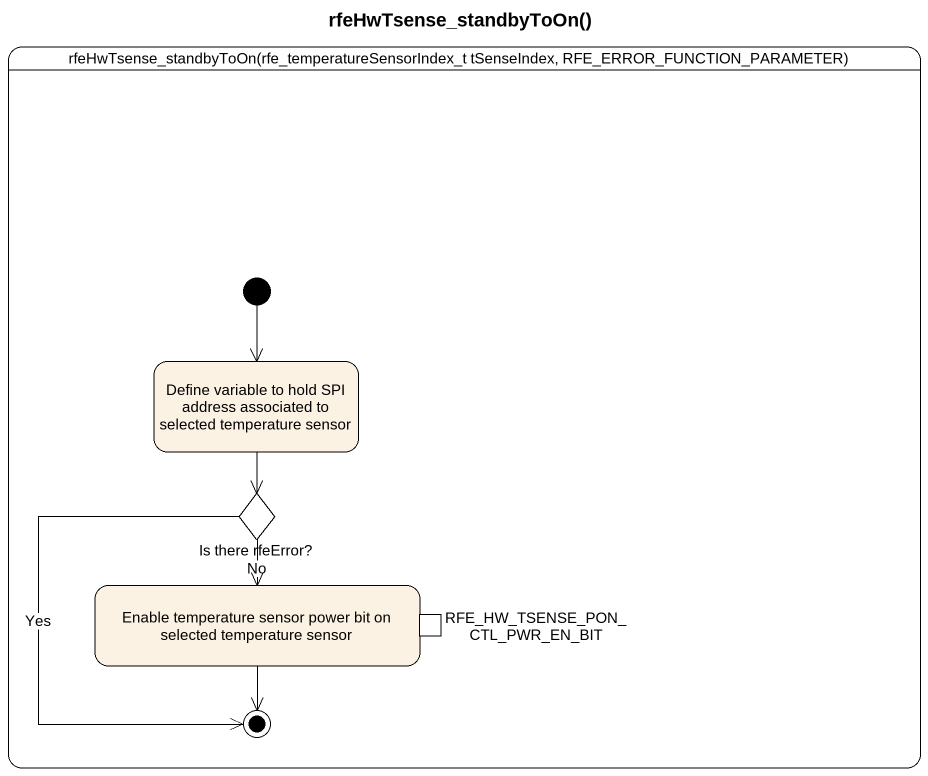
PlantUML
@startuml
title rfeHwTsense_standbyToOn()
hide empty description
state "rfeHwTsense_standbyToOn(rfe_temperatureSensorIndex_t tSenseIndex, RFE_ERROR_FUNCTION_PARAMETER)" as rfeHwTsense_standbyToOn_rfe {
  state "Define variable to hold SPI address associated to selected temperature sensor" as Define_variable_to_hold_SPI
  state "Is there rfeError?" as Is_there_rfeError <<choice>>
  state "Enable temperature sensor power bit on selected temperature sensor" as Enable_temperature_sensor {
    state "RFE_HW_TSENSE_PON_CTL_PWR_EN_BIT" as RFE_HW_TSENSE_PON_CTL_PWR <<inputPin>>
  }
  [*] --> Define_variable_to_hold_SPI
  Is_there_rfeError --> [*] : Yes
  Enable_temperature_sensor --> [*]
}
Define_variable_to_hold_SPI --> Is_there_rfeError
Is_there_rfeError --> Enable_temperature_sensor : No
@enduml
